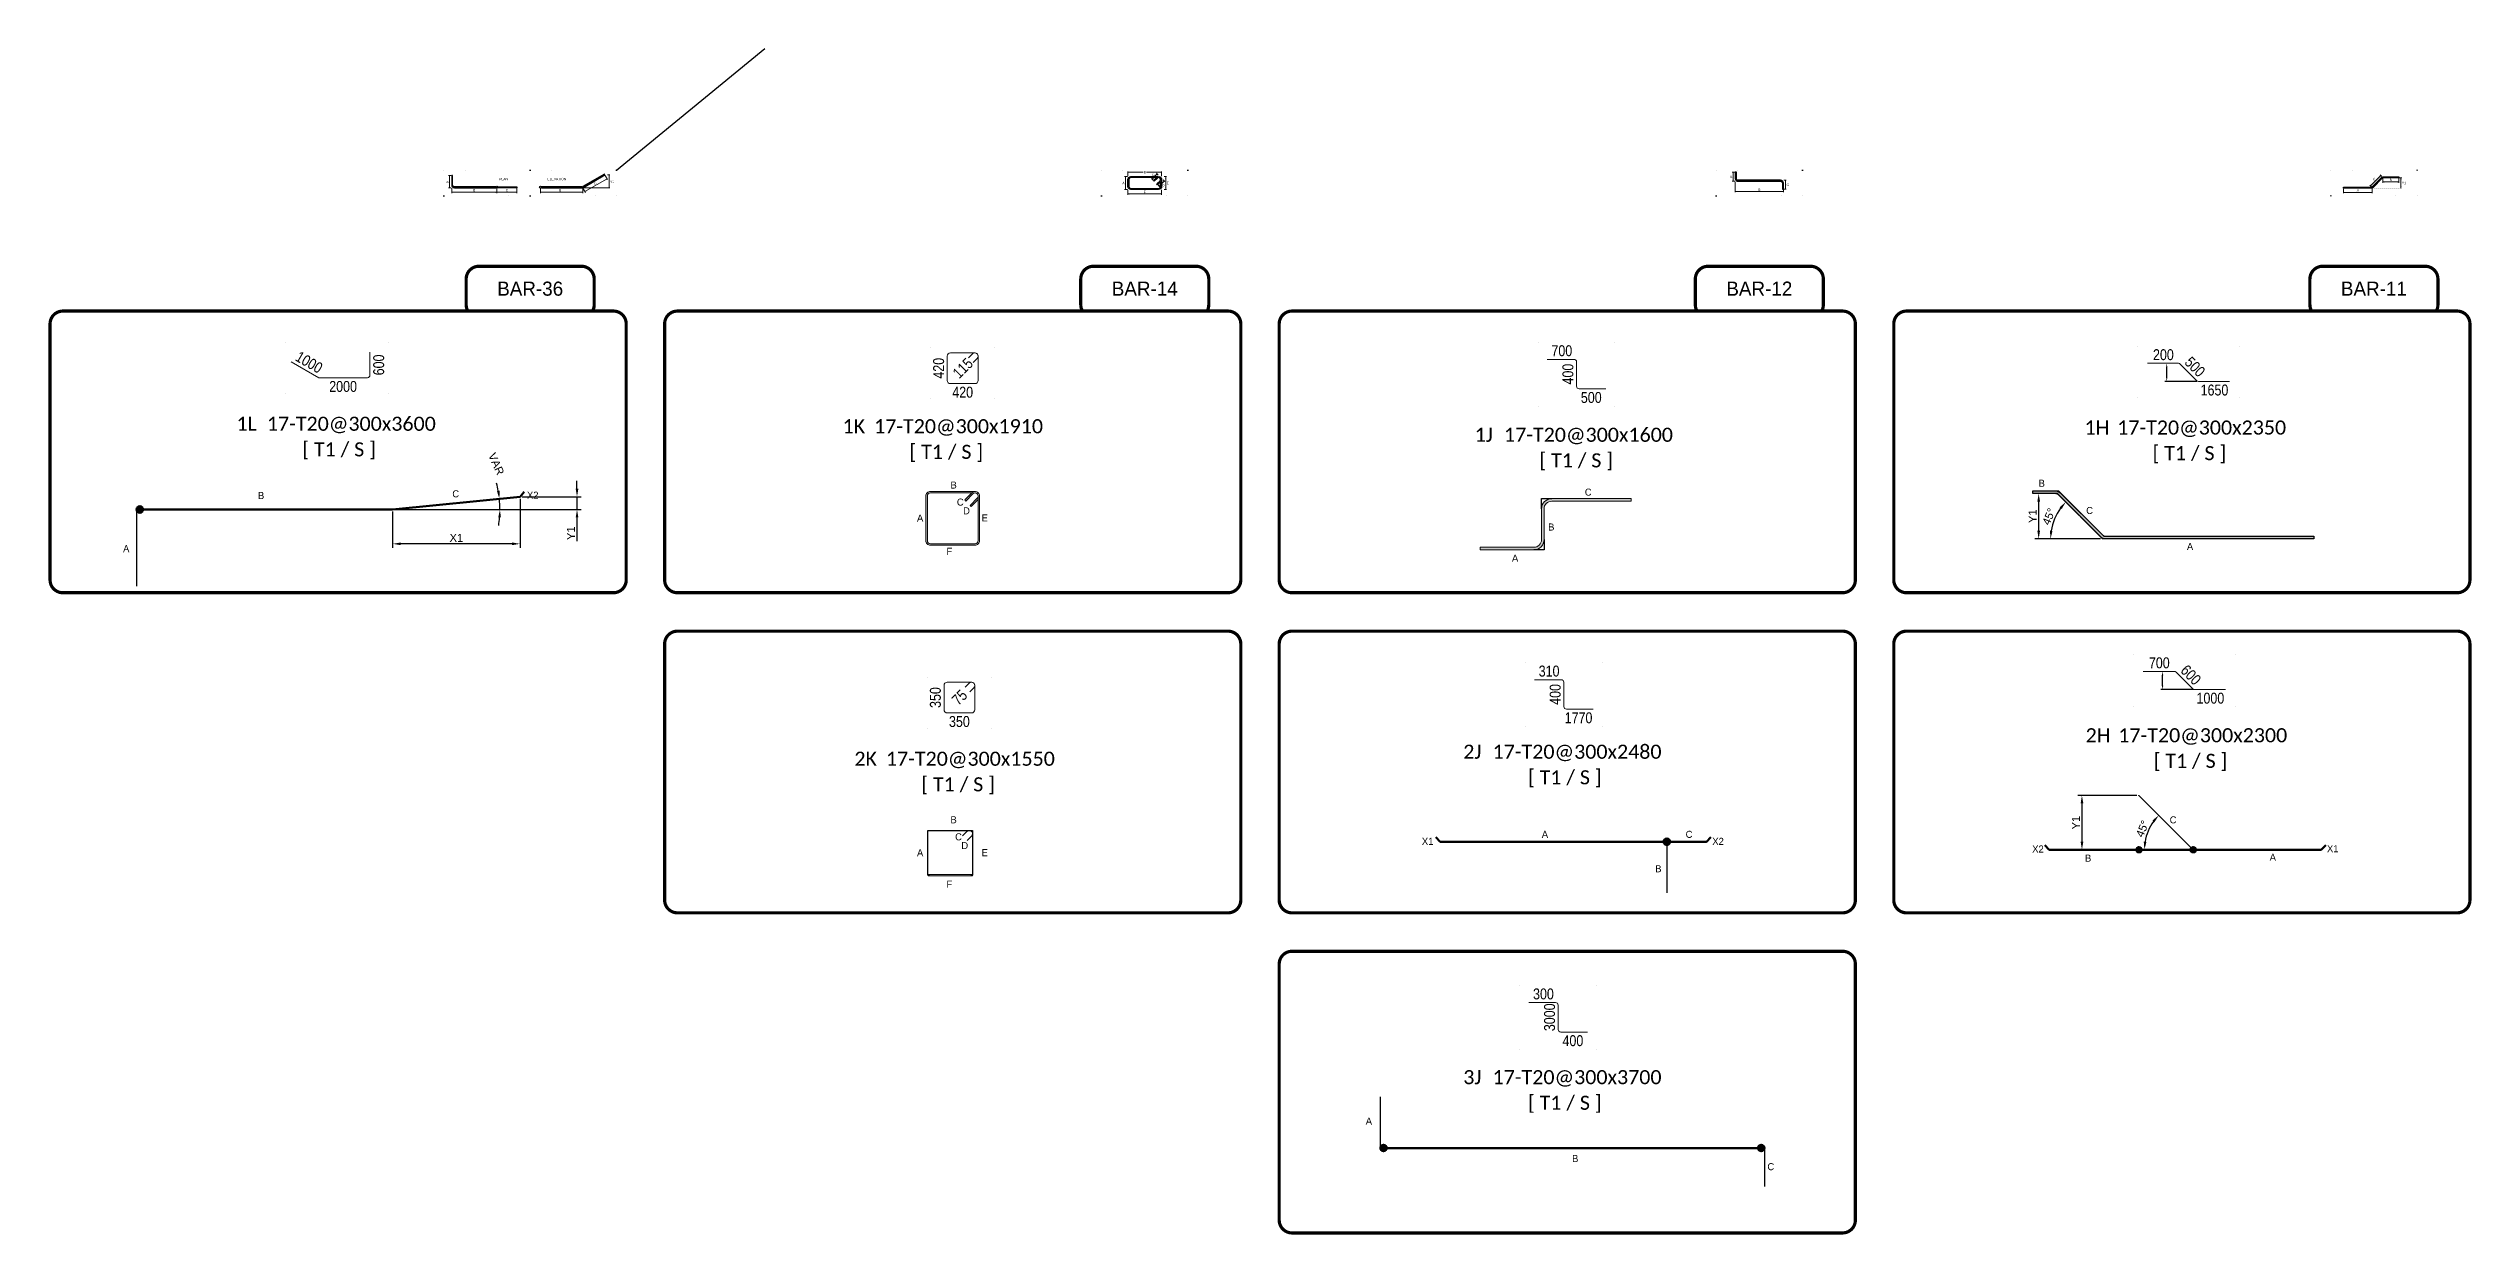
# Model space of a CAD drawing. Header units: millimetres. Extents: x -60174 to 9129, y -15592 to -3144.
# Drawn here: x -46841 to -27916, y -13092 to -3829 of the extents above; entities that cross this region are included whole.
import ezdxf
from ezdxf.enums import TextEntityAlignment as Align

# ---------------------------------------------------------------- set-up
doc = ezdxf.new("R2010")
doc.units = ezdxf.units.MM
doc.header["$LTSCALE"] = 80
doc.linetypes.add('DOT', pattern=[6.35, 0, -6.35])
for name, color, linetype, lineweight in [('S-ANNO-MARK', 2, 'Continuous', 5), ('S-ANNO-TEXT', 3, 'Continuous', 15), ('S-BAR-EXCEL', 4, 'Continuous', 30), ('S-BAR-SEC-HTCH-EXCEL', 253, 'Continuous', 5), ('S-RBAR-SECT', 4, 'Continuous', 9), ('S-RBAR-SECT-HTCH', 252, 'Continuous', 5), ('S-RBAR-TEXT', 3, 'Continuous', 9), ('S-REBAR-MARK', 124, 'Continuous', 9), ('S-REBAR-SHAP', 220, 'Continuous', 9), ('S-SLAB-RBAR', 6, 'Continuous', 53)]:
    doc.layers.add(name, color=color, linetype=linetype, lineweight=lineweight)
doc.styles.add('ARIAL Narrow', font='ARIALN.TTF')
doc.styles.add('ARIAL ROUNDED', font='ARLRDBD.TTF')
doc.styles.add('CALIBRI', font='calibri.ttf')
doc.styles.get("Standard").update_dxf_attribs({"font": 'arial.ttf'})
doc.dimstyles.new('ISO-25', dxfattribs={"dimtxt": 2.5, "dimasz": 2.5, "dimexe": 1.25, "dimexo": 0.625, "dimtad": 1, "dimtxsty": 'Standard', "dimcen": 2.5, "dimadec": 0, "dimazin": 0, "dimtfac": 1, "dimtmove": 0, "dimatfit": 3, "dimfxl": 1, "dimarcsym": 0})

# ---------------------------------------------------------------- blocks, each defined once
blk = doc.blocks.new('*D3')
at = {"color": 0, "lineweight": -2, "transparency": 16777216}
for p, q in [((-31191, -7305), (-31328, -7305)), ((-31297, -7368), (-31297, -7596)), ((-30813, -7659), (-31328, -7659))]:
    blk.add_line(p, q, dxfattribs=at)
at = {"color": 0, "transparency": 16777216}
for points in [[(-31307, -7368), (-31286, -7368), (-31297, -7305)], [(-31307, -7596), (-31286, -7596), (-31297, -7659)]]:
    blk.add_solid(points, dxfattribs=at)
at = {"layer": 'Defpoints', "color": 0, "transparency": 16777216}
for p in [(-31175, -7305), (-31297, -7659), (-30797, -7659)]:
    blk.add_point(p, dxfattribs=at)
at = {"color": 0, "transparency": 16777216, "insert": (-31344, -7482), "char_height": 62.5, "attachment_point": 5, "rotation": 90}
blk.add_mtext('Y1', dxfattribs=at)
blk = doc.blocks.new('*D4')
at = {"color": 0, "lineweight": -2, "transparency": 16777216}
for p, q in [((-30529, -9663), (-30990, -9663)), ((-30959, -9725), (-30959, -10025)), ((-30529, -10087), (-30990, -10087))]:
    blk.add_line(p, q, dxfattribs=at)
at = {"color": 0, "transparency": 16777216}
for points in [[(-30969, -9725), (-30948, -9725), (-30959, -9663)], [(-30969, -10025), (-30948, -10025), (-30959, -10087)]]:
    blk.add_solid(points, dxfattribs=at)
at = {"layer": 'Defpoints', "color": 0, "transparency": 16777216}
for p in [(-30514, -9663), (-30959, -10087), (-30514, -10087)]:
    blk.add_point(p, dxfattribs=at)
at = {"color": 0, "transparency": 16777216, "insert": (-31006, -9875), "char_height": 62.5, "attachment_point": 5, "rotation": 90}
blk.add_mtext('Y1', dxfattribs=at)
blk = doc.blocks.new('*U15')
at = {"layer": 'S-RBAR-SECT-HTCH'}
h = blk.add_hatch(color=256, dxfattribs=at)
h.dxf.hatch_style = 1
edge = h.paths.add_edge_path()
edge.add_line((500, 20), (500, 0))
edge.add_line((500, 0), (-1116, 0))
edge.add_arc((-1116, 80), 80, 225, 270, ccw=False)
edge.add_line((-1173, 23), (-1486, 336))
edge.add_arc((-1528, 294), 60, 45, 90)
edge.add_line((-1528, 354), (-1695, 354))
edge.add_line((-1695, 354), (-1695, 374))
edge.add_line((-1695, 374), (-1528, 374))
edge.add_arc((-1528, 294), 80, 45, 90, ccw=False)
edge.add_line((-1471, 350), (-1159, 38))
edge.add_arc((-1116, 80), 60, 225, 270)
edge.add_line((-1116, 20), (500, 20))
at = {"layer": 'Defpoints'}
blk.add_lwpolyline([(500, 20), (500, 0), (-1150, 0), (-1503, 354), (-1695, 354), (-1695, 374), (-1495, 374), (-1141, 20)], close=True, dxfattribs=at)
at = {"layer": 'S-RBAR-SECT', "color": 0}
blk.add_lwpolyline([(500, 20), (500, 0), (-1116, 0, -0.198912), (-1173, 23), (-1486, 336, 0.198912), (-1528, 354), (-1695, 354), (-1695, 374), (-1528, 374, -0.198912), (-1471, 350), (-1159, 38, 0.198912), (-1116, 20)], format="xyb", close=True, dxfattribs=at)
blk = doc.blocks.new('HOOK-PLAN')
at = {"layer": 'S-RBAR-SECT'}
h = blk.add_hatch(color=0, dxfattribs=at)
h.dxf.hatch_style = 1
edge = h.paths.add_edge_path()
edge.add_arc((-15592, -8625), 25, 0, 360)
at = {"layer": 'Defpoints'}
blk.add_lwpolyline([(-15592, -8600), (-15592, -8598)], dxfattribs=at)
at = {"layer": 'S-RBAR-SECT', "color": 0}
blk.add_circle((-15592, -8625), 25, dxfattribs=at)
blk = doc.blocks.new('*U18')
at = {"layer": 'Defpoints'}
for points in [[(-702, 424), (-702, 426)], [(-277, 0), (-702, 424)]]:
    blk.add_lwpolyline(points, dxfattribs=at)
at = {"layer": 'S-SLAB-RBAR', "color": 0}
for points in [[(-1437, 35), (-1402, 0), (723, 0)], [(723, 0), (758, 35)]]:
    blk.add_lwpolyline(points, dxfattribs=at)
for p in [(14891, 8625), (15315, 8625)]:
    blk.add_blockref('HOOK-PLAN', p, dxfattribs=at)
blk = doc.blocks.new('EXCEL-11')
at = {"layer": 'S-BAR-SEC-HTCH-EXCEL'}
h = blk.add_hatch(color=256, dxfattribs=at)
h.dxf.hatch_style = 1
edge = h.paths.add_edge_path()
edge.add_line((100, -133), (317, -133))
edge.add_arc((317, -121), 12.5, 270, 315)
edge.add_line((325, -129), (397, -58))
edge.add_arc((411, -72), 20, 90, 135, ccw=False)
edge.add_line((411, -52), (531, -52))
edge.add_line((531, -52), (531, -59))
edge.add_line((531, -59), (411, -59))
edge.add_arc((411, -72), 12.5, 90, 135)
edge.add_line((402, -63), (331, -135))
edge.add_arc((317, -121), 20, 270, 315, ccw=False)
edge.add_line((317, -141), (100, -141))
edge.add_line((100, -141), (100, -133))
at = {"linetype": 'DOT'}
blk.add_lwpolyline([(0, -200), (675, -200), (675, 0), (0, 0)], close=True, dxfattribs=at)
at = {"layer": 'S-ANNO-MARK', "color": 7}
for p, q in [((100, -145), (100, -180)), ((325, -174), (100, -174)), ((319, -130), (305, -117)), ((391, -40), (310, -121)), ((325, -145), (325, -180)), ((400, -49), (387, -36)), ((406, -63), (406, -98)), ((531, -92), (406, -92)), ((531, -63), (531, -98)), ((535, -59), (556, -59)), ((549, -59), (549, -141))]:
    blk.add_line(p, q, dxfattribs=at)
at = {"layer": 'S-ANNO-MARK', "color": 7, "linetype": 'DOT', "ltscale": 0.01}
blk.add_line((325, -141), (555, -141), dxfattribs=at)
at = {"layer": 'S-ANNO-MARK', "color": 7}
for points in [[(113, -169), (113, -178), (100, -174)], [(316, -109), (322, -115), (310, -121)], [(312, -169), (312, -178), (325, -174)], [(379, -46), (385, -52), (391, -40)], [(419, -88), (419, -97), (406, -92)], [(518, -88), (518, -97), (531, -92)], [(554, -72), (545, -72), (549, -59)], [(554, -128), (545, -128), (549, -141)]]:
    blk.add_solid(points, dxfattribs=at)
at = {"layer": 'S-BAR-EXCEL', "color": 7}
blk.add_lwpolyline([(100, -133), (317, -133, 0.198912), (325, -129), (397, -58, -0.198912), (411, -52), (531, -52), (531, -59), (411, -59, 0.198912), (402, -63), (331, -135, -0.198912), (317, -141), (100, -141)], format="xyb", close=True, dxfattribs=at)
at = {"layer": 'S-ANNO-TEXT', "color": 7}
for s, p in [('A', (212, -157)), ('C', (338, -69)), ('B', (469, -76)), ('Y1', (572, -100))]:
    blk.add_text(s, height=18.8, dxfattribs=at).set_placement(p, align=Align.MIDDLE_CENTER)
blk = doc.blocks.new('*U45')
at = {"layer": 'S-RBAR-SECT-HTCH'}
h = blk.add_hatch(color=256, dxfattribs=at)
h.dxf.hatch_style = 1
edge = h.paths.add_edge_path()
edge.add_line((-420, 20), (0, 20))
edge.add_arc((0, 80), 60, 270, 360)
edge.add_line((60, 80), (60, 320))
edge.add_arc((140, 320), 80, 90, 180, ccw=False)
edge.add_line((140, 400), (760, 400))
edge.add_line((760, 400), (760, 380))
edge.add_line((760, 380), (140, 380))
edge.add_arc((140, 320), 60, 90, 180)
edge.add_line((80, 320), (80, 80))
edge.add_arc((0, 80), 80, -90, 0, ccw=False)
edge.add_line((0, 0), (-420, 0))
edge.add_line((-420, 0), (-420, 20))
at = {"layer": 'Defpoints'}
for points in [[(60, 320), (60, 400), (140, 400)], [(80, 80), (80, 0), (0, 0)]]:
    blk.add_lwpolyline(points, dxfattribs=at)
at = {"layer": 'S-RBAR-SECT', "color": 0}
blk.add_lwpolyline([(-420, 20), (0, 20, 0.414214), (60, 80), (60, 320, -0.414214), (140, 400), (760, 400), (760, 380), (140, 380, 0.414214), (80, 320), (80, 80, -0.414214), (0, 0), (-420, 0)], format="xyb", close=True, dxfattribs=at)
blk = doc.blocks.new('*U47')
at = {"layer": 'S-SLAB-RBAR'}
h = blk.add_hatch(color=0, dxfattribs=at)
h.dxf.hatch_style = 1
edge = h.paths.add_edge_path()
edge.add_arc((0, 0), 25, 0, 360)
at = {"layer": 'Defpoints'}
blk.add_lwpolyline([(0, 0), (0, -400)], dxfattribs=at)
at = {"layer": 'S-SLAB-RBAR', "color": 0}
blk.add_lwpolyline([(345, 35), (310, 0), (0, 0), (-1770, 0), (-1805, 35)], dxfattribs=at)
blk.add_circle((0, 0), 25, dxfattribs=at)
blk = doc.blocks.new('EXCEL-12')
at = {"layer": 'S-BAR-SEC-HTCH-EXCEL'}
h = blk.add_hatch(color=256, dxfattribs=at)
h.dxf.hatch_style = 1
edge = h.paths.add_edge_path()
edge.add_line((158, -16), (150, -16))
edge.add_line((150, -16), (150, -64))
edge.add_arc((172, -64), 22.5, 180, 270)
edge.add_line((172, -86), (502, -86))
edge.add_arc((502, -101), 15, 0, 90, ccw=False)
edge.add_line((518, -101), (518, -149))
edge.add_line((518, -149), (525, -149))
edge.add_line((525, -149), (525, -101))
edge.add_arc((502, -101), 22.5, 0, 90)
edge.add_line((502, -79), (172, -79))
edge.add_arc((172, -64), 15, 180, 270, ccw=False)
edge.add_line((158, -64), (158, -16))
at = {"layer": 'Defpoints', "linetype": 'DOT'}
blk.add_lwpolyline([(0, -200), (675, -200), (675, 0), (0, 0)], close=True, dxfattribs=at)
at = {"layer": 'S-ANNO-MARK', "color": 7}
for p, q in [((146, -16), (126, -16)), ((146, -86), (126, -86)), ((132, -86), (132, -16)), ((150, -90), (150, -172)), ((150, -166), (525, -166)), ((525, -153), (525, -172)), ((529, -79), (548, -79)), ((529, -149), (548, -149)), ((542, -79), (542, -149))]:
    blk.add_line(p, q, dxfattribs=at)
for points in [[(137, -29), (128, -29), (132, -16)], [(137, -73), (128, -73), (132, -86)], [(163, -162), (163, -171), (150, -166)], [(512, -162), (512, -171), (525, -166)], [(547, -92), (538, -92), (542, -79)], [(547, -136), (538, -136), (542, -149)]]:
    blk.add_solid(points, dxfattribs=at)
at = {"layer": 'S-BAR-EXCEL', "color": 7}
blk.add_lwpolyline([(158, -16), (150, -16), (150, -64, 0.414214), (172, -86), (502, -86, -0.414214), (518, -101), (518, -149), (525, -149), (525, -101, 0.414214), (502, -79), (172, -79, -0.414214), (158, -64)], format="xyb", close=True, dxfattribs=at)
at = {"layer": 'S-ANNO-TEXT', "color": 7}
for s, p in [('A', (117, -51)), ('B', (337, -150)), ('C', (560, -114))]:
    blk.add_text(s, height=18.8, dxfattribs=at).set_placement(p, align=Align.MIDDLE_CENTER)
blk = doc.blocks.new('BAR-36-01')
at = {"layer": 'S-SLAB-RBAR'}
h = blk.add_hatch(color=0, dxfattribs=at)
h.dxf.hatch_style = 1
edge = h.paths.add_edge_path()
edge.add_arc((-975, 0), 25, 0, 360)
at = {"layer": 'Defpoints'}
blk.add_lwpolyline([(-1000, 0), (-1000, -600)], dxfattribs=at)
at = {"layer": 'S-SLAB-RBAR', "color": 0}
blk.add_lwpolyline([(2027, 138), (1995, 100), (1000, 0), (-1000, 0)], dxfattribs=at)
blk.add_circle((-975, 0), 25, dxfattribs=at)
blk = doc.blocks.new('*D50')
at = {"color": 0, "lineweight": -2, "transparency": 16777216}
for p, q in [((-43142, -7330), (-42681, -7330)), ((-42713, -7268), (-42713, -7205)), ((-42713, -7330), (-42713, -7430)), ((-44137, -7430), (-42681, -7430)), ((-42713, -7492), (-42713, -7676))]:
    blk.add_line(p, q, dxfattribs=at)
at = {"color": 0, "transparency": 16777216}
for points in [[(-42723, -7268), (-42702, -7268), (-42713, -7330)], [(-42723, -7492), (-42702, -7492), (-42713, -7430)]]:
    blk.add_solid(points, dxfattribs=at)
at = {"layer": 'Defpoints', "color": 0, "transparency": 16777216}
for p in [(-43158, -7330), (-44153, -7430), (-42713, -7430)]:
    blk.add_point(p, dxfattribs=at)
at = {"color": 0, "transparency": 16777216, "insert": (-42760, -7615), "char_height": 62.5, "attachment_point": 5, "rotation": 90}
blk.add_mtext('Y1', dxfattribs=at)
blk = doc.blocks.new('*D51')
at = {"color": 0, "lineweight": -2, "transparency": 16777216}
for p, q in [((-43158, -7346), (-43158, -7729)), ((-44153, -7445), (-44153, -7729)), ((-43220, -7698), (-44090, -7698))]:
    blk.add_line(p, q, dxfattribs=at)
at = {"color": 0, "transparency": 16777216}
for points in [[(-44090, -7687), (-44090, -7708), (-44153, -7698)], [(-43220, -7687), (-43220, -7708), (-43158, -7698)]]:
    blk.add_solid(points, dxfattribs=at)
at = {"layer": 'Defpoints', "color": 0, "transparency": 16777216}
for p in [(-43158, -7330), (-44153, -7430), (-44153, -7698)]:
    blk.add_point(p, dxfattribs=at)
at = {"color": 0, "transparency": 16777216, "insert": (-43655, -7651), "char_height": 62.5, "attachment_point": 5}
blk.add_mtext('X1', dxfattribs=at)
blk = doc.blocks.new('EXCEL-36')
at = {"layer": 'S-BAR-SEC-HTCH-EXCEL'}
h = blk.add_hatch(color=256, dxfattribs=at)
h.dxf.hatch_style = 1
h.paths.add_polyline_path([(407, -137, -0.122577), (406, -133, -0.122577), (407, -130), (84, -130, -0.414214), (69, -115), (69, -42), (62, -42), (62, -115, 0.414214), (84, -137)])
at = {"layer": 'S-BAR-SEC-HTCH-EXCEL', "true_color": 0x7aafdf}
h = blk.add_hatch(color=143, dxfattribs=at)
h.dxf.hatch_style = 1
h.paths.add_polyline_path([(406, -133, 0.122577), (407, -137, 0.781615), (422, -133, 1)])
h = blk.add_hatch(color=143, dxfattribs=at)
h.dxf.hatch_style = 1
h.paths.add_polyline_path([(571, -130), (421, -130, -0.122577), (422, -133, -0.122577), (421, -137), (571, -137)])
at = {"layer": 'S-BAR-SEC-HTCH-EXCEL'}
h = blk.add_hatch(color=256, dxfattribs=at)
h.dxf.hatch_style = 1
h.paths.add_polyline_path([(1079, -130), (762, -130, -0.122577), (763, -133, -0.122577), (762, -137), (1079, -137)])
h.paths.add_polyline_path([(762, -130, 0.781615), (747, -133, 1), (763, -133, 0.122577)])
at = {"layer": 'S-BAR-SEC-HTCH-EXCEL', "true_color": 0x7aafdf}
h = blk.add_hatch(color=143, dxfattribs=at)
h.dxf.hatch_style = 1
h.paths.add_polyline_path([(1259, -37), (1255, -31), (1087, -128, -0.131652), (1079, -130), (1079, -137, 0.131652), (1091, -134)])
at = {"layer": 'Defpoints', "linetype": 'DOT'}
for points in [[(0, -200), (675, -200), (675, 0), (0, 0)], [(675, -200), (1350, -200), (1350, 0), (675, 0)]]:
    blk.add_lwpolyline(points, close=True, dxfattribs=at)
at = {"layer": 'S-ANNO-MARK', "color": 7}
for p, q in [((58, -42), (38, -42)), ((58, -137), (38, -137)), ((44, -137), (44, -42)), ((62, -141), (62, -178)), ((414, -172), (62, -172)), ((414, -141), (414, -178)), ((414, -141), (414, -178)), ((571, -172), (414, -172)), ((571, -141), (571, -178)), ((755, -141), (755, -178)), ((1085, -172), (755, -172)), ((1085, -141), (1085, -178)), ((1087, -141), (1106, -173)), ((1089, -137), (1298, -137)), ((1276, -67), (1103, -167)), ((1261, -41), (1279, -73)), ((1278, -37), (1298, -37)), ((1292, -137), (1292, -37))]:
    blk.add_line(p, q, dxfattribs=at)
for points in [[(49, -55), (40, -55), (44, -42)], [(49, -124), (40, -124), (44, -137)], [(75, -168), (75, -177), (62, -172)], [(401, -168), (401, -177), (414, -172)], [(427, -168), (427, -177), (414, -172)], [(558, -168), (558, -177), (571, -172)], [(768, -168), (768, -177), (755, -172)], [(1072, -168), (1072, -177), (1085, -172)], [(1112, -157), (1116, -165), (1103, -167)], [(1263, -70), (1267, -78), (1276, -67)], [(1287, -50), (1296, -50), (1292, -37)], [(1287, -124), (1296, -124), (1292, -137)]]:
    blk.add_solid(points, dxfattribs=at)
at = {"layer": 'S-BAR-EXCEL', "color": 7}
for p, q in [((1079, -130), (762, -130)), ((762, -137), (1079, -137))]:
    blk.add_line(p, q, dxfattribs=at)
at = {"layer": 'S-BAR-EXCEL', "color": 5}
for p, q in [((1255, -31), (1087, -128)), ((1091, -134), (1259, -37)), ((1259, -37), (1255, -31))]:
    blk.add_line(p, q, dxfattribs=at)
at = {"layer": 'S-BAR-EXCEL', "color": 7}
blk.add_lwpolyline([(407, -130), (84, -130, -0.414214), (69, -115), (69, -42), (62, -42), (62, -115, 0.414214), (84, -137), (407, -137)], format="xyb", dxfattribs=at)
at = {"layer": 'S-BAR-EXCEL', "color": 5}
blk.add_lwpolyline([(421, -130), (571, -130), (571, -137), (421, -137)], dxfattribs=at)
blk.add_circle((414, -133), 8, dxfattribs=at)
at = {"layer": 'S-BAR-EXCEL', "color": 7}
blk.add_circle((755, -133), 8, dxfattribs=at)
at = {"layer": 'S-BAR-EXCEL', "color": 5}
for radius in [15, 22.5]:
    blk.add_arc((1079, -115), radius, 270, 300, dxfattribs=at)
at = {"layer": 'S-ANNO-TEXT', "color": 7}
for s, p in [('A', (29, -90)), ('B', (238, -156)), ('PLAN', (467, -69)), ('C', (493, -156)), ('ELEVATION', (883, -69)), ('B', (909, -156)), ('Y1', (1315, -90))]:
    blk.add_text(s, height=18.8, dxfattribs=at).set_placement(p, align=Align.MIDDLE_CENTER)
blk.add_text('C', height=18.8, rotation=30, dxfattribs=at).set_placement((1181, -103), align=Align.MIDDLE_CENTER)
blk = doc.blocks.new('BAR-INFO')
at = {"style": 'CALIBRI', "flags": 1}
for tag, p in [('BAR_SHAPE', (228, -345)), ('VARIABLES', (228, -545)), ('A', (228, -745)), ('B', (228, -945)), ('C', (228, -1145)), ('D', (228, -1345)), ('E', (228, -1545)), ('F', (228, -1745)), ('G', (228, -1945)), ('H', (228, -2145)), ('Y1', (228, -2345)), ('Y2', (228, -2545)), ('Y3', (228, -2745)), ('Y4', (228, -2945)), ('R1', (228, -3145)), ('R2', (228, -3345)), ('R3', (228, -3545))]:
    blk.add_attdef(tag, text='', height=110, dxfattribs=at).set_placement(p, align=Align.MIDDLE_LEFT)
at = {"layer": 'S-RBAR-TEXT', "style": 'CALIBRI'}
for tag, p in [('BAR_INFO', (1225, 55)), ('BAR_LOCATION', (783, -145))]:
    blk.add_attdef(tag, text='', height=110, dxfattribs=at).set_placement(p, align=Align.MIDDLE_CENTER)
at = {"layer": 'S-REBAR-MARK', "style": 'CALIBRI'}
blk.add_attdef('BAR_MARK', text='', height=110, dxfattribs=at).set_placement((404, 55), align=Align.MIDDLE_CENTER)
blk = doc.blocks.new('SHAPE-11')
at = {"layer": 'Defpoints'}
for p, q in [((-170, -41), (-170, 41)), ((65, -71), (-185, -71))]:
    blk.add_line(p, q, dxfattribs=at)
at = {"layer": 'Defpoints', "linetype": 'DOT', "ltscale": 100}
blk.add_lwpolyline([(-400, -200), (400, -200), (400, 200), (-400, 200)], close=True, dxfattribs=at)
at = {"layer": 'Defpoints'}
for points in [[(-165, 41), (-175, 41), (-170, 71)], [(-165, -41), (-175, -41), (-170, -71)]]:
    blk.add_solid(points, dxfattribs=at)
at = {"layer": 'S-REBAR-SHAP'}
blk.add_lwpolyline([(321, -71), (79, -71, -0.198912), (65, -65), (-65, 65, 0.198912), (-79, 71), (-321, 71)], format="xyb", dxfattribs=at)
at = {"style": 'ARIAL Narrow', "flags": 1}
blk.add_attdef('Y1', (-200, -59), '', height=85, rotation=90, dxfattribs=at)
at = {"layer": 'S-RBAR-TEXT', "style": 'ARIAL Narrow'}
for tag, p in [('B', (-196, 138)), ('A', (203, -138))]:
    blk.add_attdef(tag, text='', height=85, dxfattribs=at).set_placement(p, align=Align.MIDDLE_CENTER)
blk.add_attdef('C', text='', height=85, rotation=315, dxfattribs=at).set_placement((51, 44), align=Align.MIDDLE_CENTER)
blk = doc.blocks.new('SHAPE-12')
at = {"layer": 'Defpoints', "linetype": 'DOT', "ltscale": 100}
blk.add_lwpolyline([(-300, -250), (300, -250), (300, 250), (-300, 250)], close=True, dxfattribs=at)
at = {"layer": 'S-REBAR-SHAP'}
blk.add_lwpolyline([(-230, 115), (-20, 115, -0.4142136), (0, 95), (0, -95, 0.4142136), (20, -115), (230, -115)], format="xyb", dxfattribs=at)
at = {"layer": 'S-RBAR-TEXT', "style": 'ARIAL Narrow'}
for tag, p in [('C', (-115, 182.5)), ('A', (115, -182.5))]:
    blk.add_attdef(tag, text='', height=85, dxfattribs=at).set_placement(p, align=Align.MIDDLE_CENTER)
blk.add_attdef('B', text='', height=85, rotation=90, dxfattribs=at).set_placement((-67.5, 0), align=Align.MIDDLE_CENTER)
blk = doc.blocks.new('SHAPE-36')
at = {"layer": 'Defpoints', "linetype": 'DOT', "ltscale": 100}
blk.add_lwpolyline([(-400, -200), (400, -200), (400, 200), (-400, 200)], close=True, dxfattribs=at)
at = {"layer": 'S-REBAR-SHAP'}
blk.add_lwpolyline([(-358, 46), (-142, -79), (238, -79, 0.414214), (258, -59), (258, 121)], format="xyb", dxfattribs=at)
at = {"layer": 'S-RBAR-TEXT', "style": 'ARIAL Narrow'}
for tag, rotation, p in [('C', 330, (-217, 42)), ('A', 90, (326, 21))]:
    blk.add_attdef(tag, text='', height=85, rotation=rotation, dxfattribs=at).set_placement(p, align=Align.MIDDLE_CENTER)
blk.add_attdef('B', text='', height=85, dxfattribs=at).set_placement((48, -147), align=Align.MIDDLE_CENTER)
blk = doc.blocks.new('STR-END')
at = {"layer": 'S-RBAR-SECT-HTCH'}
h = blk.add_hatch(color=253, dxfattribs=at)
h.dxf.hatch_style = 1
h.paths.add_polyline_path([(-6, 0, 1), (6, 0, 1)])
at = {"layer": 'S-RBAR-SECT'}
blk.add_circle((0, 0), 6, dxfattribs=at)
blk = doc.blocks.new('*U75')
at = {"layer": 'S-RBAR-SECT-HTCH'}
h = blk.add_hatch(color=256, dxfattribs=at)
h.dxf.hatch_style = 1
edge = h.paths.add_edge_path()
edge.add_line((169, 12), (-169, 12))
edge.add_arc((-169, 6), 6, 90, 270)
edge.add_line((-169, 0), (169, 0))
edge.add_arc((169, 6), 6, 270, 450)
at = {"layer": 'Defpoints'}
for points in [[(-175, 6), (-175, 356), (150, 356, -0.668179), (168, 313), (132, 278)], [(97, 313), (132, 349, -0.668179), (175, 331), (175, 6)]]:
    blk.add_lwpolyline(points, format="xyb", dxfattribs=at)
blk.add_lwpolyline([(150, 356), (175, 356), (175, 331)], dxfattribs=at)
at = {"layer": 'S-RBAR-SECT', "color": 0}
blk.add_lwpolyline([(169, 12), (-169, 12, 1), (-169, 0), (169, 0, 1)], format="xyb", close=True, dxfattribs=at)
at = {"color": 9, "true_color": 0xd19cc7}
for p in [(-169, 6), (169, 6)]:
    blk.add_blockref('STR-END', p, dxfattribs=at)
blk = doc.blocks.new('BAR-14-01')
at = {"layer": 'S-RBAR-SECT-HTCH'}
h = blk.add_hatch(color=256, dxfattribs=at)
h.dxf.hatch_style = 1
h.paths.add_polyline_path([(-7, 10), (-63, -46), (-54, -54), (0, 0), (0, -321, -0.414214), (-24, -345), (-372, -345, -0.414214), (-396, -321), (-396, 27, -0.414214), (-372, 51), (-51, 51), (-49, 52, -0.198912), (-24, 63), (-372, 63, 0.414214), (-408, 27), (-408, -321, 0.414214), (-372, -357), (-24, -357, 0.414214), (12, -321), (12, 27, 0.668179), (-49, 52), (-105, -3), (-97, -12), (-41, 44, -0.198912), (-24, 51, -0.668179)])
at = {"layer": 'S-RBAR-SECT', "color": 0}
blk.add_lwpolyline([(-51, 51), (-372, 51, 0.414214), (-396, 27), (-396, -321, 0.414214), (-372, -345), (-24, -345, 0.414214), (0, -321), (0, 0), (-54, -54), (-63, -46), (-7, 10, 0.668179), (-24, 51, 0.198912), (-41, 44), (-97, -12), (-105, -3), (-49, 52, -0.668179), (12, 27), (12, -321, -0.414214), (-24, -357), (-372, -357, -0.414214), (-408, -321), (-408, 27, -0.414214), (-372, 63), (-24, 63)], format="xyb", dxfattribs=at)
blk.add_lwpolyline([(0, 0), (0, 26)], dxfattribs=at)
blk = doc.blocks.new('SHAPE-14')
at = {"layer": 'Defpoints', "linetype": 'DOT', "ltscale": 100}
blk.add_lwpolyline([(-370, -240), (130, -240), (130, 160), (-370, 160)], close=True, dxfattribs=at)
at = {"layer": 'S-REBAR-SHAP'}
blk.add_lwpolyline([(-74, 81), (-43, 113, -0.668179), (0, 95), (0, -95, -0.414214), (-25, -120), (-215, -120, -0.414214), (-240, -95), (-240, 95, -0.414214), (-215, 120), (-25, 120, -0.668179), (-7, 77), (-39, 46)], format="xyb", dxfattribs=at)
at = {"layer": 'S-RBAR-TEXT', "style": 'ARIAL Narrow'}
for tag, rotation, p in [('A', 90, (-308, 0)), ('C', 45, (-119, 1))]:
    blk.add_attdef(tag, text='', height=85, rotation=rotation, dxfattribs=at).set_placement(p, align=Align.MIDDLE_CENTER)
blk.add_attdef('B', text='', height=85, dxfattribs=at).set_placement((-120, -187), align=Align.MIDDLE_CENTER)
blk = doc.blocks.new('EXCEL-14')
at = {"layer": 'S-BAR-SEC-HTCH-EXCEL'}
h = blk.add_hatch(color=256, dxfattribs=at)
h.dxf.hatch_style = 1
h.paths.add_polyline_path([(469, -72, 0.6885), (429, -58), (429, -58), (406, -81), (411, -86), (436, -62, -0.198912), (446, -58, -0.668179), (457, -83), (433, -107), (438, -113), (461, -89), (461, -128, -0.414214), (446, -142), (229, -142, -0.414214), (214, -128), (214, -72, -0.414214), (229, -58), (429, -58), (430, -57, -0.198912), (446, -50), (229, -50, 0.414214), (206, -72), (206, -128, 0.414214), (229, -150), (446, -150, 0.414214), (469, -128)])
at = {"linetype": 'DOT'}
blk.add_lwpolyline([(0, -200), (675, -200), (675, 0), (0, 0)], close=True, dxfattribs=at)
at = {"layer": 'S-ANNO-MARK', "color": 7}
for p, q in [((202, -50), (180, -50)), ((202, -150), (180, -150)), ((186, -150), (186, -50)), ((206, -46), (206, -9)), ((325, -15), (206, -15)), ((206, -154), (206, -191)), ((469, -185), (206, -185)), ((469, -15), (350, -15)), ((403, -78), (390, -65)), ((394, -69), (434, -29)), ((443, -38), (430, -24)), ((441, -116), (454, -129)), ((450, -125), (490, -85)), ((469, -46), (469, -9)), ((469, -154), (469, -191)), ((481, -75), (494, -89)), ((488, -50), (507, -50)), ((488, -150), (507, -150)), ((501, -150), (501, -50))]:
    blk.add_line(p, q, dxfattribs=at)
for points in [[(191, -63), (182, -63), (186, -50)], [(191, -137), (182, -137), (186, -150)], [(219, -20), (219, -10), (206, -15)], [(219, -180), (219, -190), (206, -185)], [(406, -63), (400, -57), (394, -69)], [(428, -41), (422, -35), (434, -29)], [(456, -112), (462, -119), (450, -125)], [(456, -20), (456, -10), (469, -15)], [(456, -180), (456, -190), (469, -185)], [(478, -91), (484, -97), (490, -85)], [(496, -63), (505, -63), (501, -50)], [(496, -137), (505, -137), (501, -150)]]:
    blk.add_solid(points, dxfattribs=at)
at = {"layer": 'S-BAR-EXCEL', "color": 7}
blk.add_lwpolyline([(429, -58), (229, -58, 0.414214), (214, -72), (214, -128, 0.414214), (229, -142), (446, -142, 0.414214), (461, -128), (461, -89), (438, -113), (433, -107), (457, -83, 0.668179), (446, -58, 0.198912), (436, -62), (411, -86), (406, -81), (430, -57, -0.668179), (469, -72), (469, -128, -0.414214), (446, -150), (229, -150, -0.414214), (206, -128), (206, -72, -0.414214), (229, -50), (446, -50)], format="xyb", dxfattribs=at)
at = {"layer": 'S-ANNO-TEXT', "color": 7}
for s, p in [('A', (171, -100)), ('B', (338, -15)), ('F', (338, -170)), ('E', (517, -100))]:
    blk.add_text(s, height=18.8, dxfattribs=at).set_placement(p, align=Align.MIDDLE_CENTER)
for s, p in [('C', (403, -37)), ('D', (482, -116))]:
    blk.add_text(s, height=18.8, rotation=45, dxfattribs=at).set_placement(p, align=Align.MIDDLE_CENTER)
blk = doc.blocks.new('*D76')
at = {"color": 0, "lineweight": -2, "transparency": 16777216}
blk.add_arc((-30090, -10087), 381, 144.4031, 170.5969, dxfattribs=at)
at = {"color": 0, "transparency": 16777216}
for points in [[(-30408, -9858), (-30392, -9872), (-30359, -9818)], [(-30455, -10026), (-30476, -10024), (-30471, -10087)]]:
    blk.add_solid(points, dxfattribs=at)
at = {"layer": 'Defpoints', "color": 0, "transparency": 16777216}
for p in [(-30514, -9663), (-30420, -9896), (-30514, -10087), (-30090, -10087), (-30090, -10087)]:
    blk.add_point(p, dxfattribs=at)
at = {"color": 0, "transparency": 16777216, "insert": (-30486, -9923), "char_height": 62.5, "attachment_point": 5, "rotation": 67.5}
blk.add_mtext('45°', dxfattribs=at)
blk = doc.blocks.new('*D77')
at = {"color": 0, "lineweight": -2, "transparency": 16777216}
blk.add_line((-31068, -7659), (-31235, -7659), dxfattribs=at)
blk.add_arc((-30797, -7659), 407, 143.811, 171.189, dxfattribs=at)
at = {"color": 0, "transparency": 16777216}
for points in [[(-31133, -7412), (-31117, -7426), (-31085, -7371)], [(-31189, -7597), (-31209, -7596), (-31204, -7659)]]:
    blk.add_solid(points, dxfattribs=at)
at = {"layer": 'Defpoints', "color": 0, "transparency": 16777216}
for p in [(-31133, -7323), (-31149, -7456), (-31053, -7659), (-30797, -7659), (-30797, -7659)]:
    blk.add_point(p, dxfattribs=at)
at = {"color": 0, "transparency": 16777216, "insert": (-31217, -7485), "char_height": 62.5, "attachment_point": 5, "rotation": 67.5}
blk.add_mtext('45°', dxfattribs=at)
blk = doc.blocks.new('*U82')
at = {"layer": 'S-SLAB-RBAR'}
h = blk.add_hatch(color=0, dxfattribs=at)
h.dxf.hatch_style = 1
edge = h.paths.add_edge_path()
edge.add_arc((-1706, 0), 25, 0, 360)
h = blk.add_hatch(color=0, dxfattribs=at)
h.dxf.hatch_style = 1
edge = h.paths.add_edge_path()
edge.add_arc((1244, 0), 25, 0, 360)
at = {"layer": 'Defpoints'}
for points in [[(-1731, 0), (-1731, 400)], [(1269, 0), (1269, -300)]]:
    blk.add_lwpolyline(points, dxfattribs=at)
at = {"layer": 'S-SLAB-RBAR', "color": 0}
blk.add_lwpolyline([(-1731, 0), (1269, 0)], dxfattribs=at)
for centre in [(-1706, 0), (1244, 0)]:
    blk.add_circle(centre, 25, dxfattribs=at)
blk = doc.blocks.new('*D85')
at = {"color": 0, "lineweight": -2, "transparency": 16777216}
blk.add_line((-43717, -7430), (-43284, -7430), dxfattribs=at)
for start, end in [(9.9862, 14.2619), (0, 5.7106), (351.4487, 355.7244)]:
    blk.add_arc((-44153, -7430), 838, start, end, dxfattribs=at)
at = {"color": 0, "transparency": 16777216}
for points in [[(-43317, -7283), (-43338, -7286), (-43319, -7346)], [(-43328, -7492), (-43307, -7492), (-43315, -7430)]]:
    blk.add_solid(points, dxfattribs=at)
at = {"layer": 'Defpoints', "color": 0, "transparency": 16777216}
for p in [(-43158, -7330), (-44153, -7430), (-44153, -7430), (-43733, -7430), (-43315, -7402)]:
    blk.add_point(p, dxfattribs=at)
at = {"color": 0, "transparency": 16777216, "insert": (-43343, -7074), "char_height": 62.5, "attachment_point": 5, "rotation": 293.7211}
blk.add_mtext('VAR', dxfattribs=at)

msp = doc.modelspace()

# ---------------------------------------------------------------- linework, layer by layer
at = {"color": 9, "true_color": 0xd19cc7}
msp.add_lwpolyline([(-42403.458, -4779.764), (-41245.417, -3828.847)], dxfattribs=at)
at = {"layer": 'S-ANNO-MARK', "color": 251, "const_width": 25}
for points in [[(-42591.855, -5879.764, 0.131652498), (-42578.458, -5829.764), (-42578.458, -5629.764, 0.414213562), (-42678.458, -5529.764), (-43478.458, -5529.764, 0.414213562), (-43578.458, -5629.764), (-43578.458, -5829.764, 0.131652498), (-43565.06, -5879.764, 0.131652498)], [(-37791.855, -5879.764, 0.131652498), (-37778.458, -5829.764), (-37778.458, -5629.764, 0.414213562), (-37878.458, -5529.764), (-38678.458, -5529.764, 0.414213562), (-38778.458, -5629.764), (-38778.458, -5829.764, 0.131652498), (-38765.06, -5879.764, 0.131652498)], [(-32991.855, -5879.764, 0.131652498), (-32978.458, -5829.764), (-32978.458, -5629.764, 0.414213562), (-33078.458, -5529.764), (-33878.458, -5529.764, 0.414213562), (-33978.458, -5629.764), (-33978.458, -5829.764, 0.131652498), (-33965.06, -5879.764, 0.131652498)], [(-28191.855, -5879.764, 0.131652498), (-28178.458, -5829.764), (-28178.458, -5629.764, 0.414213562), (-28278.458, -5529.764), (-29078.458, -5529.764, 0.414213562), (-29178.458, -5629.764), (-29178.458, -5829.764, 0.131652498), (-29165.06, -5879.764, 0.131652498)]]:
    msp.add_lwpolyline(points, format="xyb", dxfattribs=at)
for points in [[(-42428.458, -5879.764), (-46728.458, -5879.764, 0.414213562), (-46828.458, -5979.764), (-46828.458, -7979.764, 0.414213562), (-46728.458, -8079.764), (-42428.458, -8079.764, 0.414213562), (-42328.458, -7979.764), (-42328.458, -5979.764, 0.414213562)], [(-37628.458, -5879.764), (-41928.458, -5879.764, 0.414213562), (-42028.458, -5979.764), (-42028.458, -7979.764, 0.414213562), (-41928.458, -8079.764), (-37628.458, -8079.764, 0.414213562), (-37528.458, -7979.764), (-37528.458, -5979.764, 0.414213562)], [(-32828.458, -5879.764), (-37128.458, -5879.764, 0.414213562), (-37228.458, -5979.764), (-37228.458, -7979.764, 0.414213562), (-37128.458, -8079.764), (-32828.458, -8079.764, 0.414213562), (-32728.458, -7979.764), (-32728.458, -5979.764, 0.414213562)], [(-28028.458, -5879.764), (-32328.458, -5879.764, 0.414213562), (-32428.458, -5979.764), (-32428.458, -7979.764, 0.414213562), (-32328.458, -8079.764), (-28028.458, -8079.764, 0.414213562), (-27928.458, -7979.764), (-27928.458, -5979.764, 0.414213562)], [(-37628.458, -8379.764), (-41928.458, -8379.764, 0.414213562), (-42028.458, -8479.764), (-42028.458, -10479.764, 0.414213562), (-41928.458, -10579.764), (-37628.458, -10579.764, 0.414213562), (-37528.458, -10479.764), (-37528.458, -8479.764, 0.414213562)], [(-32828.458, -8379.764), (-37128.458, -8379.764, 0.414213562), (-37228.458, -8479.764), (-37228.458, -10479.764, 0.414213562), (-37128.458, -10579.764), (-32828.458, -10579.764, 0.414213562), (-32728.458, -10479.764), (-32728.458, -8479.764, 0.414213562)], [(-28028.458, -8379.764), (-32328.458, -8379.764, 0.414213562), (-32428.458, -8479.764), (-32428.458, -10479.764, 0.414213562), (-32328.458, -10579.764), (-28028.458, -10579.764, 0.414213562), (-27928.458, -10479.764), (-27928.458, -8479.764, 0.414213562)], [(-32828.458, -10879.764), (-37128.458, -10879.764, 0.414213562), (-37228.458, -10979.764), (-37228.458, -12979.764, 0.414213562), (-37128.458, -13079.764), (-32828.458, -13079.764, 0.414213562), (-32728.458, -12979.764), (-32728.458, -10979.764, 0.414213562)]]:
    msp.add_lwpolyline(points, format="xyb", close=True, dxfattribs=at)

# ---------------------------------------------------------------- block references
at = {"color": 9, "true_color": 0xd19cc7}
for name, p in [('EXCEL-36', (-43753.458, -4779.764)), ('EXCEL-14', (-38615.958, -4779.764)), ('EXCEL-12', (-33815.958, -4779.764))]:
    msp.add_blockref(name, p, dxfattribs=at)
msp.add_blockref('SHAPE-12', (-35049.678, -11395.55), dxfattribs=at).add_auto_attribs({'A': '400', 'B': '3000', 'C': '300'})
at = {"color": 1}
msp.add_blockref('*U82', (-34707.556, -12416.656), dxfattribs=at)
at = {"layer": 'S-BAR-SEC-HTCH-EXCEL'}
msp.add_blockref('EXCEL-11', (-29015.958, -4779.764), dxfattribs=at)
at = {"layer": 'S-RBAR-SECT', "color": 244, "true_color": 0x991b1e}
msp.add_blockref('BAR-14-01', (-39579.958, -7351.539), dxfattribs=at)
at = {"layer": 'S-RBAR-SECT', "color": 11, "true_color": 0xf27172}
msp.add_blockref('*U45', (-35239.77, -7744.707), dxfattribs=at)
at = {"layer": 'S-RBAR-SECT', "color": 6}
msp.add_blockref('*U15', (-29647.337, -7658.935), dxfattribs=at)
at = {"layer": 'S-RBAR-SECT', "color": 1}
msp.add_blockref('*U75', (-39798.164, -10291.991), dxfattribs=at)
at = {"layer": 'S-REBAR-MARK'}
ref = msp.add_blockref('BAR-INFO', (-45387.228, -6814.867), dxfattribs=at)
ref.add_attrib('BAR_MARK', '1L', dxfattribs={"height": 110, "style": 'CALIBRI'}).set_placement((-45293.178, -6759.867), align=Align.MIDDLE_CENTER)
ref.add_attrib('BAR_INFO', '17-T20@300x3600', dxfattribs={"layer": 'S-RBAR-TEXT', "height": 110, "style": 'CALIBRI'}).set_placement((-44475.363, -6759.867), align=Align.MIDDLE_CENTER)
ref.add_attrib('BAR_LOCATION', '[ T1 / S ]', dxfattribs={"layer": 'S-RBAR-TEXT', "height": 110, "style": 'CALIBRI'}).set_placement((-44571.064, -6959.867), align=Align.MIDDLE_CENTER)
ref = msp.add_blockref('BAR-INFO', (-40644.736, -6834.375), dxfattribs=at)
ref.add_attrib('BAR_MARK', '1K', dxfattribs={"height": 110, "style": 'CALIBRI'}).set_placement((-40550.686, -6779.375), align=Align.MIDDLE_CENTER)
ref.add_attrib('BAR_INFO', '17-T20@300x1910', dxfattribs={"layer": 'S-RBAR-TEXT', "height": 110, "style": 'CALIBRI'}).set_placement((-39732.871, -6779.375), align=Align.MIDDLE_CENTER)
ref.add_attrib('BAR_LOCATION', '[ T1 / S ]', dxfattribs={"layer": 'S-RBAR-TEXT', "height": 110, "style": 'CALIBRI'}).set_placement((-39828.572, -6979.375), align=Align.MIDDLE_CENTER)
ref = msp.add_blockref('BAR-INFO', (-35724.757, -6900.808), dxfattribs=at)
ref.add_attrib('BAR_MARK', '1J', dxfattribs={"height": 110, "style": 'CALIBRI'}).set_placement((-35630.707, -6845.808), align=Align.MIDDLE_CENTER)
ref.add_attrib('BAR_INFO', '17-T20@300x1600', dxfattribs={"layer": 'S-RBAR-TEXT', "height": 110, "style": 'CALIBRI'}).set_placement((-34812.892, -6845.808), align=Align.MIDDLE_CENTER)
ref.add_attrib('BAR_LOCATION', '[ T1 / S ]', dxfattribs={"layer": 'S-RBAR-TEXT', "height": 110, "style": 'CALIBRI'}).set_placement((-34908.593, -7045.808), align=Align.MIDDLE_CENTER)
ref = msp.add_blockref('BAR-INFO', (-30935.778, -6844.47), dxfattribs=at)
ref.add_attrib('BAR_MARK', '1H', dxfattribs={"height": 110, "style": 'CALIBRI'}).set_placement((-30841.728, -6789.47), align=Align.MIDDLE_CENTER)
ref.add_attrib('BAR_INFO', '17-T20@300x2350', dxfattribs={"layer": 'S-RBAR-TEXT', "height": 110, "style": 'CALIBRI'}).set_placement((-30023.913, -6789.47), align=Align.MIDDLE_CENTER)
ref.add_attrib('BAR_LOCATION', '[ T1 / S ]', dxfattribs={"layer": 'S-RBAR-TEXT', "height": 110, "style": 'CALIBRI'}).set_placement((-30119.613, -6989.47), align=Align.MIDDLE_CENTER)
ref = msp.add_blockref('BAR-INFO', (-35814.052, -9376.301), dxfattribs=at)
ref.add_attrib('BAR_MARK', '2J', dxfattribs={"height": 110, "style": 'CALIBRI'}).set_placement((-35720.002, -9321.301), align=Align.MIDDLE_CENTER)
ref.add_attrib('BAR_INFO', '17-T20@300x2480', dxfattribs={"layer": 'S-RBAR-TEXT', "height": 110, "style": 'CALIBRI'}).set_placement((-34902.187, -9321.301), align=Align.MIDDLE_CENTER)
ref.add_attrib('BAR_LOCATION', '[ T1 / S ]', dxfattribs={"layer": 'S-RBAR-TEXT', "height": 110, "style": 'CALIBRI'}).set_placement((-34997.888, -9521.301), align=Align.MIDDLE_CENTER)
ref = msp.add_blockref('BAR-INFO', (-30927.158, -9247.825), dxfattribs=at)
ref.add_attrib('BAR_MARK', '2H', dxfattribs={"height": 110, "style": 'CALIBRI'}).set_placement((-30833.108, -9192.825), align=Align.MIDDLE_CENTER)
ref.add_attrib('BAR_INFO', '17-T20@300x2300', dxfattribs={"layer": 'S-RBAR-TEXT', "height": 110, "style": 'CALIBRI'}).set_placement((-30015.294, -9192.825), align=Align.MIDDLE_CENTER)
ref.add_attrib('BAR_LOCATION', '[ T1 / S ]', dxfattribs={"layer": 'S-RBAR-TEXT', "height": 110, "style": 'CALIBRI'}).set_placement((-30110.994, -9392.825), align=Align.MIDDLE_CENTER)
ref = msp.add_blockref('BAR-INFO', (-40552.352, -9431.139), dxfattribs=at)
ref.add_attrib('BAR_MARK', '2K', dxfattribs={"height": 110, "style": 'CALIBRI'}).set_placement((-40458.302, -9376.139), align=Align.MIDDLE_CENTER)
ref.add_attrib('BAR_INFO', '17-T20@300x1550', dxfattribs={"layer": 'S-RBAR-TEXT', "height": 110, "style": 'CALIBRI'}).set_placement((-39640.488, -9376.139), align=Align.MIDDLE_CENTER)
ref.add_attrib('BAR_LOCATION', '[ T1 / S ]', dxfattribs={"layer": 'S-RBAR-TEXT', "height": 110, "style": 'CALIBRI'}).set_placement((-39736.188, -9576.139), align=Align.MIDDLE_CENTER)
ref = msp.add_blockref('BAR-INFO', (-35814.052, -11918.111), dxfattribs=at)
ref.add_attrib('BAR_MARK', '3J', dxfattribs={"height": 110, "style": 'CALIBRI'}).set_placement((-35720.002, -11863.111), align=Align.MIDDLE_CENTER)
ref.add_attrib('BAR_INFO', '17-T20@300x3700', dxfattribs={"layer": 'S-RBAR-TEXT', "height": 110, "style": 'CALIBRI'}).set_placement((-34902.187, -11863.111), align=Align.MIDDLE_CENTER)
ref.add_attrib('BAR_LOCATION', '[ T1 / S ]', dxfattribs={"layer": 'S-RBAR-TEXT', "height": 110, "style": 'CALIBRI'}).set_placement((-34997.888, -12063.111), align=Align.MIDDLE_CENTER)
at = {"layer": 'S-REBAR-SHAP'}
for name, p, values in [('SHAPE-36', (-44587.884, -6321.482), {'A': '600', 'B': '2000', 'C': '1000'}), ('SHAPE-14', (-39580.592, -6326.439), {'A': '420', 'B': '420', 'C': '115'}), ('SHAPE-12', (-34906.135, -6372.127), {'A': '500', 'B': '400', 'C': '700'}), ('SHAPE-11', (-30126.659, -6358.536), {'A': '1650', 'B': '200', 'C': '500'}), ('SHAPE-12', (-35005.611, -8873.948), {'A': '1770', 'B': '400', 'C': '310'}), ('SHAPE-11', (-30158.668, -8765.181), {'A': '1000', 'B': '700', 'C': '600'}), ('SHAPE-14', (-39606.212, -8898.421), {'A': '350', 'B': '350', 'C': '75'})]:
    msp.add_blockref(name, p, dxfattribs=at).add_auto_attribs(values)
at = {"layer": 'S-SLAB-RBAR', "color": 32, "true_color": 0xcd6928}
msp.add_blockref('BAR-36-01', (-45152.621, -7429.615), dxfattribs=at)
at = {"layer": 'S-SLAB-RBAR'}
for name, p in [('*U18', (-29812.241, -10087.113)), ('*U47', (-34201.089, -10024.354))]:
    msp.add_blockref(name, p, dxfattribs=at)

# ---------------------------------------------------------------- texts
at = {"layer": 'Defpoints', "style": 'ARIAL ROUNDED'}
for s, p in [('B', (-45180.124, -7320.373)), ('C', (-43659.94, -7307)), ('X2', (-43058.579, -7317.836)), ('B', (-39771.389, -7238.489)), ('C', (-39719.492, -7371.702)), ('C', (-34814.879, -7294.074)), ('B', (-31272.667, -7224.64)), ('A', (-40032.955, -7496.422)), ('D', (-39670.712, -7439.944)), ('E', (-39528.31, -7495.638)), ('B', (-35103.673, -7566.452)), ('C', (-30898.96, -7437.484)), ('A', (-46233.53, -7735.65)), ('F', (-39804.772, -7756.435)), ('A', (-30114.372, -7718.948)), ('A', (-35385.977, -7809.646)), ('B', (-39771.389, -9852.761)), ('C', (-30246.929, -9853.635)), ('C', (-39733.19, -9985.974)), ('D', (-39684.41, -10054.216)), ('X1', (-36069.25, -10021.389)), ('A', (-35153.091, -9966.579)), ('C', (-34027.465, -9966.579)), ('X2', (-33800.757, -10021.389)), ('A', (-40032.955, -10110.694)), ('E', (-39528.31, -10109.91)), ('B', (-34267.422, -10235.432)), ('X2', (-31302.286, -10081.051)), ('B', (-30910.493, -10152.675)), ('A', (-29467.931, -10145.443)), ('X1', (-28999.928, -10078.848)), ('F', (-39804.772, -10355.075)), ('A', (-36528.083, -12206.14)), ('B', (-34916.408, -12498.821)), ('C', (-33388.675, -12562.136))]:
    msp.add_text(s, height=55, dxfattribs=at).set_placement(p, align=Align.MIDDLE_CENTER)
at = {"layer": 'S-ANNO-MARK', "color": 1, "style": 'ARIAL ROUNDED'}
for s, p in [('BAR-36', (-43078.458, -5704.764)), ('BAR-14', (-38278.458, -5704.764)), ('BAR-12', (-33478.458, -5704.764)), ('BAR-11', (-28678.458, -5704.764))]:
    msp.add_text(s, height=110, dxfattribs=at).set_placement(p, align=Align.MIDDLE_CENTER)

# ---------------------------------------------------------------- dimensions: what is measured, and where the dimension line sits
at = {"color": 242, "true_color": 0xcd2027}
dim = msp.add_angular_dim_2l(base=(-43315.354, -7401.789), line1=((-43157.583, -7330.112), (-44152.621, -7429.615)), line2=((-44152.621, -7429.615), (-43732.534, -7429.615)), text='VAR', dimstyle='ISO-25', override={"dimscale": 25}, dxfattribs=at)
dim.commit()
dim.dimension.update_dxf_attribs({"geometry": '*D85', "text_midpoint": (-43385.668, -7092.61), "dimtype": 162})
for base, p1, p2, picture, middle in [((-42712.54, -7429.615), (-43157.583, -7330.112), (-44152.621, -7429.615), '*D50', (-42759.542, -7615.495)), ((-31296.698, -7658.935), (-31175.347, -7305.382), (-30796.941, -7658.935), '*D3', (-31343.701, -7482.158)), ((-30958.914, -10087.113), (-30513.87, -9662.848), (-30513.87, -10087.113), '*D4', (-31005.917, -9874.98))]:
    dim = msp.add_linear_dim(base=base, p1=p1, p2=p2, angle=90, text='Y1', dimstyle='ISO-25', override={"dimscale": 25}, dxfattribs=at)
    dim.commit()
    dim.dimension.update_dxf_attribs({"geometry": picture, "text_midpoint": middle})
dim = msp.add_linear_dim(base=(-44152.621, -7697.665), p1=(-43157.583, -7330.112), p2=(-44152.621, -7429.615), text='X1', dimstyle='ISO-25', override={"dimscale": 25}, dxfattribs=at)
dim.commit()
dim.dimension.update_dxf_attribs({"geometry": '*D51', "text_midpoint": (-43655.102, -7650.662)})
for base, line1, line2, picture, middle in [((-31149.259, -7455.524), ((-30796.941, -7658.935), (-31052.583, -7658.935)), ((-30796.941, -7658.935), (-31132.921, -7322.955)), '*D77', (-31216.595, -7485.109)), ((-30419.784, -9896.484), ((-30513.87, -10087.113), (-30089.606, -10087.113)), ((-30089.606, -10087.113), (-30513.87, -9662.848)), '*D76', (-30485.641, -9923.07))]:
    dim = msp.add_angular_dim_2l(base=base, line1=line1, line2=line2, dimstyle='ISO-25', override={"dimscale": 25}, dxfattribs=at)
    dim.commit()
    dim.dimension.update_dxf_attribs({"geometry": picture, "text_midpoint": middle})

doc.saveas('drawing.dxf')
